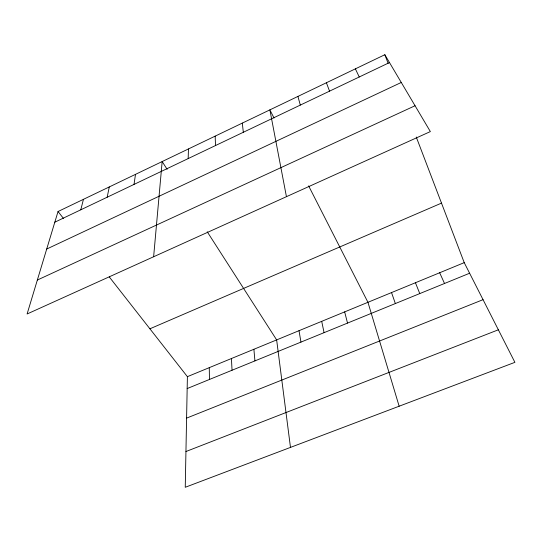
<?xml version="1.0" encoding="UTF-8"?>
<svg xmlns="http://www.w3.org/2000/svg" width="542" height="542" viewBox="0 0 542 542"><rect width="100%" height="100%" fill="white"/><g stroke="black" fill="none" stroke-linecap="round" stroke-linejoin="round"><path stroke-width="0.81" d="M109.301 276.962L187.397 376.663L185.249 487.285L514.9 362.341L464.23 262.64L416.263 137.018M188.182 158.576L188.453 148.942M153.63 256.752L162.16 161.557L167.139 169.314M134.01 184.415L135.507 174.348M107.18 197.213L109.274 186.936M80.785 209.801L83.454 199.327M58.041 211.516L27.1 313.981L430.362 131.584L384.834 54.715L58.041 211.516L63.638 218.663M54.817 222.193L389.481 62.56M46.707 249.042L401.27 82.465M37.351 280.038L415.05 105.737M149.91 328.798L441.5 203.114M187.397 376.663L464.23 262.64M187.166 388.567L469.616 273.236M186.59 418.119L483.051 299.665M185.94 451.533L498.362 329.8M207.234 231.773L276.644 339.902L290.478 447.401M274.042 118.027L269.882 109.87L286.44 196.678M308.622 185.886L367.943 302.3L399.149 406.215M355.376 68.848L359.251 76.978M439.67 272.755L444.521 283.48M415.436 282.734L419.765 293.588M384.834 54.715L388.119 63.326M326.406 82.743L329.536 91.151M391.534 292.585L395.355 303.554M297.917 96.422L300.315 105.087M344.665 311.887L347.517 323.093M321.697 321.345L324.075 332.659M299.021 330.688L300.952 342.104M242.301 123.102L243.324 132.275M253.893 349.272L254.93 360.897M231.434 358.526L232.037 370.247M215.16 136.123L215.526 145.534M209.273 367.652L209.456 379.468"/></g></svg>
